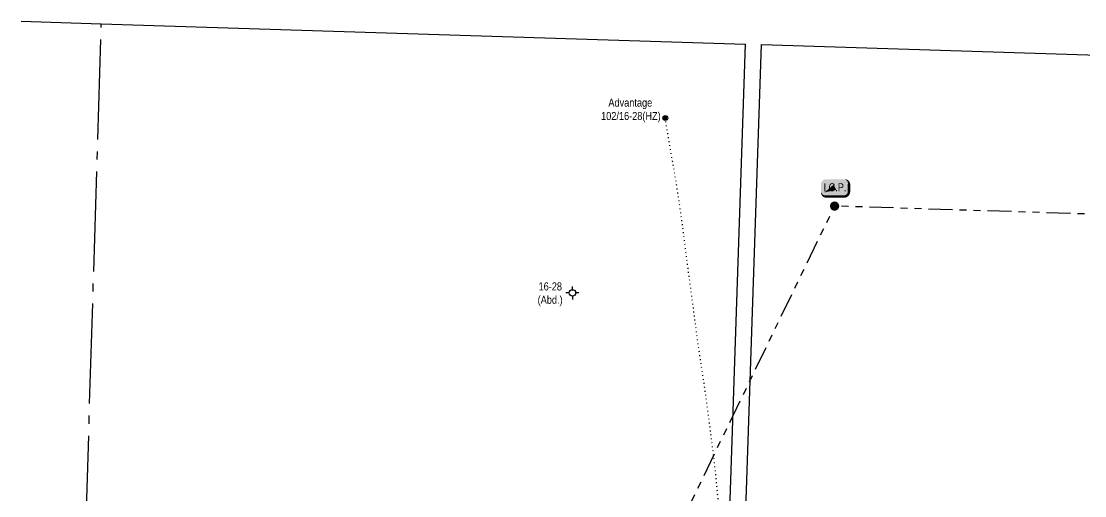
# Model space of a CAD drawing. Extents: x 360681 to 368577, y 6135146 to 6140704.
# Drawn here: x 362550 to 363878, y 6136361 to 6136953 of the extents above; entities that cross this region are included whole.
import ezdxf

# ---------------------------------------------------------------- set-up
doc = ezdxf.new("R2010")
doc.units = 0
doc.header["$LTSCALE"] = 5
for name, pattern in [('foc-DOT', [1, 0.2, -0.8]), ('foc-DRILLPATH', [14.75, 6, -1.75, 1.75, -1.75, 1.75, -1.75]), ('foc-QUARTERLINE', [33, 25, -3, 2, -3])]:
    doc.linetypes.add(name, pattern=pattern)
for name, color, linetype in [('ABADATA-DRILL', 8, 'foc-DOT'), ('ABADATA-DRILL-T', 8, 'Continuous'), ('AS-OWNER', 7, 'Continuous'), ('L-MON', 1, 'Continuous'), ('L-QSEC', 8, 'foc-QUARTERLINE'), ('L-SEC', 7, 'Continuous'), ('P-PDRILLPATH', 12, 'foc-DRILLPATH')]:
    doc.layers.add(name, color=color, linetype=linetype)
doc.styles.add('80', font='ARIALN.TTF', dxfattribs={"height": 10})
doc.styles.add('80L', font='ARIALN.TTF', dxfattribs={"height": 10})

# ---------------------------------------------------------------- blocks, each defined once
blk = doc.blocks.new('plbh')
at = {"layer": 'L-MON'}
h = blk.add_hatch(color=255, dxfattribs=at)
h.dxf.hatch_style = 1
edge = h.paths.add_edge_path()
edge.add_arc((0, 0), 1.16, 0, 360)
h = blk.add_hatch(color=256, dxfattribs=at)
h.dxf.hatch_style = 1
h.paths.add_polyline_path([(-0.96, 0, 1), (0.96, 0, 1)])
h.paths.add_polyline_path([(0.91, 0, -1), (-0.91, 0, -1)], flags=16)
h.paths.add_polyline_path([(0.45, 0, -1), (-0.45, 0, -1)], flags=0)
h = blk.add_hatch(color=256, dxfattribs=at)
h.dxf.hatch_style = 1
h.paths.add_polyline_path([(-0.45, 0, 1), (0.45, 0, 1)])
h.paths.add_polyline_path([(0.4, 0, -1), (-0.4, 0, -1)], flags=16)
at = {"layer": 'L-MON', "color": 240}
for radius in [0.96, 0.91, 0.45, 0.4]:
    blk.add_circle((0, 0), radius, dxfattribs=at)
blk = doc.blocks.new('GABD')
for p, q in [((-0.81, 0), (-1.62, 0)), ((0, 0.81), (0, 1.62)), ((1.62, 0), (0.81, 0)), ((0, -0.81), (0, -1.62))]:
    blk.add_line(p, q)
blk.add_circle((0, 0), 0.8)
blk = doc.blocks.new('*U470')
h = blk.add_hatch(color=59)
edge = h.paths.add_edge_path()
edge.add_line((-11.5, -11.5), (11.5, -11.5))
edge.add_arc((11.5, -5.5), 6, 270, 360)
edge.add_line((17.5, -5.5), (17.5, 4))
edge.add_arc((11.5, 4), 6, 0, 90)
edge.add_line((11.5, 10), (-11.5, 10))
edge.add_arc((-11.5, 4), 6, 90, 180)
edge.add_line((-17.5, 4), (-17.5, -5.5))
edge.add_arc((-11.5, -5.5), 6, 180, 270)
at = {"color": 1, "flags": 128}
blk.add_lwpolyline([(-11.5, -11.5, 3, 3, 0), (11.5, -11.5, 3, 3, 0.414214), (17.5, -5.5, 3, 3, 0), (17.5, 4, 3, 0, 0.414214), (11.5, 10, 0, 0, 0), (-11.5, 10, 0, 0, 0.414214), (-17.5, 4, 0, 0, 0), (-17.5, -5.5, 0, 3, 0.414214)], format="xyseb", close=True, dxfattribs=at)
blk.add_lwpolyline([(-13.1, -6.4, 0, 7.5, 0), (0, 0, 0, 0, 0)], format="xyseb", dxfattribs=at)
at = {"color": 1, "style": '80'}
blk.add_attdef('ENTER_TEXT_001', (-36, -5), '', height=10, dxfattribs=at)

msp = doc.modelspace()

# ---------------------------------------------------------------- hatches: boundary and pattern name
at = {"layer": 'ABADATA-DRILL-T'}
h = msp.add_hatch(color=256, dxfattribs=at)
h.dxf.hatch_style = 1
edge = h.paths.add_edge_path()
edge.add_arc((363354.13, 6136832.634), 3, 0, 360)

# ---------------------------------------------------------------- linework, layer by layer
at = {"layer": 'ABADATA-DRILL', "flags": 128}
msp.add_lwpolyline([(363530.191, 6135194.242), (363530.179, 6135201.34), (363530.218, 6135220.108), (363530.522, 6135239.357), (363531.12, 6135258.748), (363531.888, 6135278.114), (363532.674, 6135297.429), (363533.441, 6135316.804), (363534.091, 6135336.243), (363534.655, 6135355.485), (363535.061, 6135374.812), (363535.188, 6135394.177), (363534.565, 6135413.525), (363533.04, 6135432.852), (363531.126, 6135452.23), (363529.17, 6135471.499), (363527.203, 6135490.779), (363525.294, 6135509.957), (363523.521, 6135529.351), (363522.034, 6135548.596), (363520.749, 6135567.935), (363519.124, 6135587.244), (363517.207, 6135606.502), (363515.032, 6135625.839), (363512.344, 6135645.051), (363509.298, 6135664.064), (363506.048, 6135683.223), (363502.764, 6135702.293), (363499.503, 6135721.443), (363496.17, 6135740.535), (363492.91, 6135759.725), (363490.064, 6135779.011), (363487.508, 6135798.31), (363484.991, 6135817.586), (363482.523, 6135836.812), (363480.031, 6135855.937), (363477.378, 6135875.008), (363474.459, 6135894.228), (363471.408, 6135913.381), (363468.435, 6135932.452), (363465.734, 6135951.584), (363463.244, 6135970.76), (363460.803, 6135989.904), (363458.585, 6136009.142), (363456.512, 6136028.205), (363454.201, 6136047.335), (363451.641, 6136066.513), (363449.14, 6136085.629), (363446.871, 6136104.858), (363444.603, 6136124.087), (363442.228, 6136143.41), (363439.757, 6136162.535), (363437.291, 6136181.86), (363435.108, 6136201.257), (363433.063, 6136220.559), (363430.847, 6136239.867), (363428.72, 6136259.122), (363426.872, 6136278.368), (363425.167, 6136297.669), (363423.549, 6136316.888), (363421.887, 6136336.329), (363420.201, 6136355.61), (363418.455, 6136374.893), (363416.49, 6136394.223), (363414.243, 6136413.471), (363411.796, 6136432.766), (363409.304, 6136451.872), (363406.793, 6136470.998), (363404.194, 6136490.208), (363401.417, 6136509.483), (363398.465, 6136528.583), (363395.517, 6136547.823), (363392.897, 6136567.023), (363390.421, 6136586.318), (363387.907, 6136605.665), (363385.307, 6136624.854), (363382.661, 6136644.145), (363380.189, 6136663.26), (363377.762, 6136682.534), (363375.233, 6136701.741), (363372.546, 6136720.993), (363369.714, 6136740.1), (363366.613, 6136759.265), (363363.265, 6136778.497), (363359.948, 6136797.478), (363358.012, 6136808.973), (363354.13, 6136832.634)], dxfattribs=at)
at = {"layer": 'ABADATA-DRILL-T'}
msp.add_circle((363354.13, 6136832.634), 3, dxfattribs=at)
at = {"layer": 'L-QSEC'}
msp.add_line((362624.895, 6136146.12), (362649.461, 6136950.249), dxfattribs=at)
at = {"layer": 'L-SEC'}
for p, q in [((362549.539, 6136953.392), (362649.461, 6136950.249)), ((362649.461, 6136950.249), (363454.282, 6136924.936)), ((363427.203, 6136122.224), (363454.282, 6136924.936)), ((363447.306, 6136121.546), (363474.385, 6136924.258)), ((363474.386, 6136924.3), (365075.782, 6136873.695))]:
    msp.add_line(p, q, dxfattribs=at)
at = {"layer": 'P-PDRILLPATH'}
for p in [(363209.538, 6135988.092), (368209.581, 6136577.453)]:
    msp.add_line(p, (363565.645, 6136722.621), dxfattribs=at)

# ---------------------------------------------------------------- block references
at = {"layer": 'ABADATA-DRILL-T', "xscale": 5.000000000000014, "yscale": 5.000000000000014, "zscale": 5.000000000000014}
msp.add_blockref('GABD', (363238.079, 6136614.245), dxfattribs=at)
at = {"layer": 'AS-OWNER'}
ref = msp.add_blockref('*U470', (363566.158, 6136746.168), dxfattribs=dict(at, xscale=0.99971726, yscale=0.99971726, zscale=0.99971726))
ref.add_attrib('ENTER_TEXT_001', 'I.C.P.', (363551.783, 6136741.166), dxfattribs={"layer": '0', "color": 1, "height": 9.9972, "style": '80'})
at = {"layer": 'L-MON', "xscale": 4.998586300000015, "yscale": 4.998586300000015, "zscale": 4.998586300000015}
msp.add_blockref('plbh', (363565.645, 6136722.621), dxfattribs=at)

# ---------------------------------------------------------------- texts
at = {"layer": 'ABADATA-DRILL-T', "char_height": 10, "attachment_point": 1, "style": '80L'}
for s, insert in [('\\pi-11.843;Advantage\\P\\pi-20.983;102/16-28(HZ)', (363294.89, 6136856.81)), ('\\pi1.5234;16-28\\P\\pi0.39447;(Abd.)', (363194.255, 6136627.354))]:
    msp.add_mtext_dynamic_manual_height_columns(s, width=30.59795, gutter_width=50, heights=[0], dxfattribs=dict(at, insert=insert))

doc.saveas('drawing.dxf')
